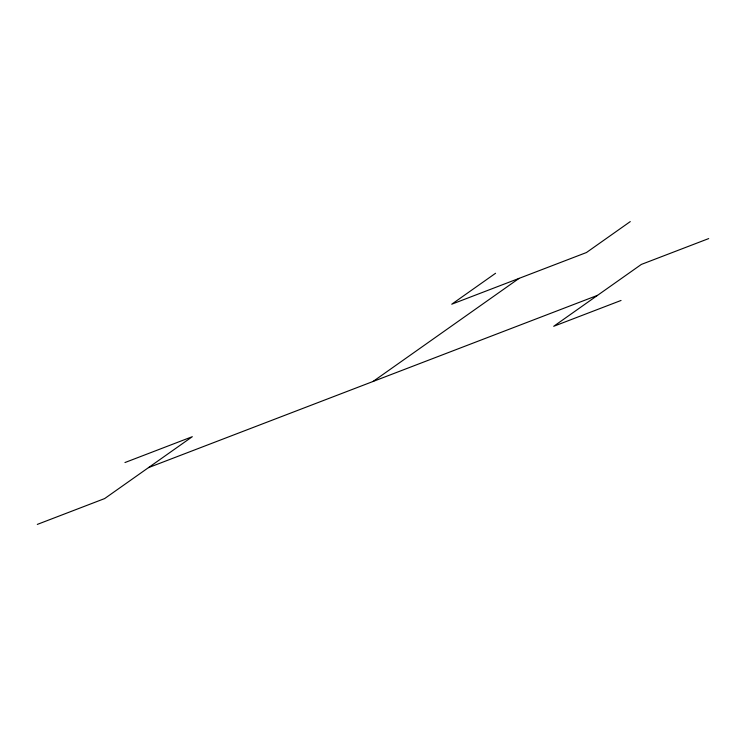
<?xml version="1.0" encoding="UTF-8"?>
<svg xmlns="http://www.w3.org/2000/svg" width="746" height="746" viewBox="0 0 746 746"><rect width="100%" height="100%" fill="white"/><g stroke="black" fill="none" stroke-linecap="round" stroke-linejoin="round"><path stroke-width="1.12" d="M495.568 273.269L451.74 304.209L586.449 252.53L630.277 221.59M373 381.495L519.095 278.37M124.955 462.539L192.309 436.69L104.654 498.57L37.3 524.41M708.7 238.58L641.346 264.42L553.691 326.3L621.045 300.461M148.482 467.63L597.518 295.36"/></g></svg>
